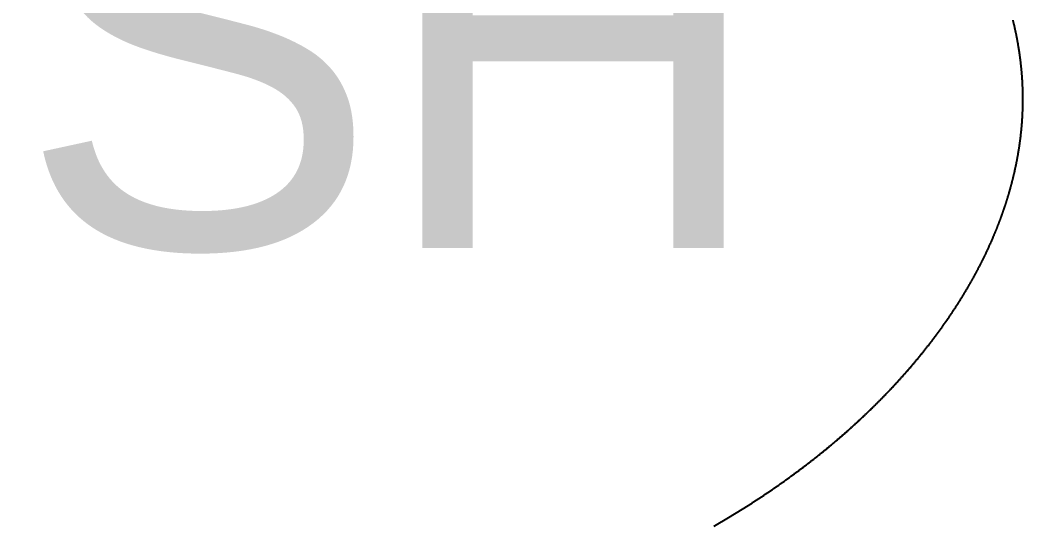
# Model space of a CAD drawing. Header units: millimetres. Extents: x 88 to 97873, y 32 to 55088.
# Drawn here: x 48487.67 to 48500.73, y 4638.84 to 4645.43 of the extents above; entities that cross this region are included whole.
import ezdxf

# ---------------------------------------------------------------- set-up
doc = ezdxf.new("R2010")
doc.units = ezdxf.units.MM
doc.header["$LTSCALE"] = 0.3
doc.layers.add('FICHAS_XLR', color=7, linetype='Continuous')
doc.styles.add('Standar', font='GOTHIC.TTF', dxfattribs={"height": 1.35})

# ---------------------------------------------------------------- blocks, each defined once
blk = doc.blocks.new('FICHA_XLR_FEMEA')
at = {"layer": 'FICHAS_XLR', "color": 0}
blk.add_lwpolyline([(332.46, 1168.52), (332.74, 1168.68), (333.02, 1168.84), (333.29, 1168.99), (333.57, 1169.15), (333.85, 1169.31), (334.12, 1169.47), (334.4, 1169.63), (334.67, 1169.79), (334.95, 1169.95), (335.22, 1170.11), (335.5, 1170.27), (335.77, 1170.43), (336.05, 1170.59), (336.32, 1170.75), (336.6, 1170.92), (336.87, 1171.08), (337.15, 1171.24), (337.42, 1171.4), (337.69, 1171.56), (337.97, 1171.72), (338.24, 1171.88), (338.51, 1172.05), (338.78, 1172.21), (339.06, 1172.37), (339.33, 1172.53), (339.6, 1172.7), (339.87, 1172.86), (340.15, 1173.02), (340.42, 1173.19), (340.69, 1173.35), (340.96, 1173.51), (341.23, 1173.68), (341.5, 1173.84), (341.77, 1174), (342.04, 1174.17), (342.31, 1174.33), (342.58, 1174.5), (342.85, 1174.66), (343.12, 1174.83), (343.39, 1174.99), (343.66, 1175.16), (343.93, 1175.32), (344.2, 1175.49), (344.47, 1175.65), (344.74, 1175.82), (345.01, 1175.99), (345.27, 1176.15), (345.54, 1176.32), (345.81, 1176.48), (346.08, 1176.65), (346.34, 1176.82), (346.61, 1176.98), (346.88, 1177.15), (347.15, 1177.32), (347.41, 1177.49), (347.68, 1177.65), (347.94, 1177.82), (348.21, 1177.99), (348.48, 1178.16), (348.74, 1178.33), (349.01, 1178.49), (349.27, 1178.66), (349.54, 1178.83), (349.8, 1179), (350.07, 1179.17), (350.33, 1179.34), (350.6, 1179.51), (350.86, 1179.68), (351.12, 1179.85), (351.39, 1180.02), (351.65, 1180.19), (351.91, 1180.36), (352.18, 1180.53), (352.44, 1180.7), (352.7, 1180.87), (352.97, 1181.04), (353.23, 1181.21), (353.49, 1181.38), (353.75, 1181.55), (354.01, 1181.72), (354.28, 1181.9), (354.54, 1182.07), (354.8, 1182.24), (355.06, 1182.41), (355.32, 1182.58), (355.58, 1182.75), (355.84, 1182.93), (356.1, 1183.1), (356.36, 1183.27), (356.62, 1183.45), (356.88, 1183.62), (357.14, 1183.79), (357.4, 1183.97), (357.66, 1184.14), (357.92, 1184.31), (358.17, 1184.49), (358.43, 1184.66), (358.69, 1184.83), (358.95, 1185.01), (359.21, 1185.18), (359.46, 1185.36), (359.72, 1185.53), (359.98, 1185.71), (360.23, 1185.88), (360.49, 1186.06), (360.75, 1186.23), (361, 1186.41), (361.26, 1186.58), (361.52, 1186.76), (361.77, 1186.94), (362.03, 1187.11), (362.28, 1187.29), (362.54, 1187.46), (362.79, 1187.64), (363.05, 1187.82), (363.3, 1187.99), (363.55, 1188.17), (363.81, 1188.35), (364.06, 1188.53), (364.32, 1188.7), (364.57, 1188.88), (364.82, 1189.06), (365.08, 1189.24), (365.33, 1189.41), (365.58, 1189.59), (365.83, 1189.77), (366.09, 1189.95), (366.34, 1190.13), (366.59, 1190.31), (366.84, 1190.48), (367.09, 1190.66), (367.34, 1190.84), (367.59, 1191.02), (367.84, 1191.2), (368.09, 1191.38), (368.34, 1191.56), (368.59, 1191.74), (368.84, 1191.92), (369.09, 1192.1), (369.34, 1192.28), (369.59, 1192.46), (369.84, 1192.64), (370.09, 1192.82), (370.34, 1193), (370.59, 1193.19), (370.84, 1193.37), (371.08, 1193.55), (371.33, 1193.73), (371.58, 1193.91), (371.83, 1194.09), (372.07, 1194.27), (372.32, 1194.46), (372.57, 1194.64), (372.81, 1194.82), (373.06, 1195), (373.3, 1195.19), (373.55, 1195.37), (373.8, 1195.55), (374.04, 1195.74), (374.29, 1195.92), (374.53, 1196.1), (374.78, 1196.28), (375.02, 1196.47), (375.26, 1196.65), (375.51, 1196.84), (375.75, 1197.02), (376, 1197.2), (376.24, 1197.39), (376.48, 1197.57), (376.73, 1197.76), (376.97, 1197.94), (377.21, 1198.13), (377.45, 1198.31), (377.7, 1198.5), (377.94, 1198.68), (378.18, 1198.87), (378.42, 1199.05), (378.66, 1199.24), (378.9, 1199.43), (379.14, 1199.61), (379.38, 1199.8), (379.62, 1199.98), (379.86, 1200.17), (380.1, 1200.36), (380.34, 1200.54), (380.58, 1200.73), (380.82, 1200.92), (381.06, 1201.1), (381.3, 1201.29), (381.54, 1201.48), (381.78, 1201.67), (382.02, 1201.85), (382.25, 1202.04), (382.49, 1202.23), (382.73, 1202.42), (382.97, 1202.61), (383.2, 1202.79), (383.44, 1202.98), (383.68, 1203.17), (383.91, 1203.36), (384.15, 1203.55), (384.38, 1203.74), (384.62, 1203.93), (384.86, 1204.12), (385.09, 1204.3), (385.33, 1204.49), (385.56, 1204.68), (385.79, 1204.87), (386.03, 1205.06), (386.26, 1205.25), (386.5, 1205.44), (386.73, 1205.63), (386.96, 1205.82), (387.2, 1206.01), (387.43, 1206.21), (387.66, 1206.4), (387.9, 1206.59), (388.13, 1206.78), (388.36, 1206.97), (388.59, 1207.16), (388.82, 1207.35), (389.05, 1207.54), (389.29, 1207.74), (389.52, 1207.93), (389.75, 1208.12), (389.98, 1208.31), (390.21, 1208.5), (390.44, 1208.7), (390.67, 1208.89), (390.9, 1209.08), (391.13, 1209.27), (391.36, 1209.47), (391.59, 1209.66), (391.81, 1209.85), (392.04, 1210.05), (392.27, 1210.24), (392.5, 1210.43), (392.73, 1210.63), (392.95, 1210.82), (393.18, 1211.01), (393.41, 1211.21), (393.63, 1211.4), (393.86, 1211.6), (394.09, 1211.79), (394.31, 1211.99), (394.54, 1212.18), (394.76, 1212.38), (394.99, 1212.57), (395.22, 1212.77), (395.44, 1212.96), (395.67, 1213.16), (395.89, 1213.35), (396.11, 1213.55), (396.34, 1213.74), (396.56, 1213.94), (396.79, 1214.13), (397.01, 1214.33), (397.23, 1214.53), (397.45, 1214.72), (397.68, 1214.92), (397.9, 1215.12), (398.12, 1215.31), (398.34, 1215.51), (398.56, 1215.71), (398.79, 1215.9), (399.01, 1216.1), (399.23, 1216.3), (399.45, 1216.5), (399.67, 1216.69), (399.89, 1216.89), (400.11, 1217.09), (400.33, 1217.29), (400.55, 1217.48), (400.77, 1217.68), (400.99, 1217.88), (401.21, 1218.08), (401.42, 1218.28), (401.64, 1218.48), (401.86, 1218.68), (402.08, 1218.87), (402.3, 1219.07), (402.51, 1219.27), (402.73, 1219.47), (402.95, 1219.67), (403.16, 1219.87), (403.38, 1220.07), (403.6, 1220.27), (403.81, 1220.47), (404.03, 1220.67), (404.24, 1220.87), (404.46, 1221.07), (404.67, 1221.27), (404.89, 1221.47), (405.1, 1221.67), (405.32, 1221.87), (405.53, 1222.07), (405.75, 1222.27), (405.96, 1222.47), (406.17, 1222.68), (406.39, 1222.88), (406.6, 1223.08), (406.81, 1223.28), (407.02, 1223.48), (407.23, 1223.68), (407.45, 1223.88), (407.66, 1224.09), (407.87, 1224.29), (408.08, 1224.49), (408.29, 1224.69), (408.5, 1224.9), (408.71, 1225.1), (408.92, 1225.3), (409.13, 1225.5), (409.34, 1225.71), (409.55, 1225.91), (409.76, 1226.11), (409.97, 1226.32), (410.18, 1226.52), (410.39, 1226.72), (410.59, 1226.93), (410.8, 1227.13), (411.01, 1227.33), (411.22, 1227.54), (411.42, 1227.74), (411.63, 1227.95), (411.84, 1228.15), (412.04, 1228.35), (412.25, 1228.56), (412.46, 1228.76), (412.66, 1228.97), (412.87, 1229.17), (413.07, 1229.38), (413.28, 1229.58), (413.48, 1229.79), (413.69, 1229.99), (413.89, 1230.2), (414.09, 1230.4), (414.3, 1230.61), (414.5, 1230.81), (414.7, 1231.02), (414.91, 1231.23), (415.11, 1231.43), (415.31, 1231.64), (415.51, 1231.84), (415.72, 1232.05), (415.92, 1232.26), (416.12, 1232.46), (416.32, 1232.67), (416.52, 1232.88), (416.72, 1233.08), (416.92, 1233.29), (417.12, 1233.5), (417.32, 1233.71), (417.52, 1233.91), (417.72, 1234.12), (417.92, 1234.33), (418.12, 1234.54), (418.32, 1234.74), (418.52, 1234.95), (418.71, 1235.16), (418.91, 1235.37), (419.11, 1235.58), (419.31, 1235.78), (419.5, 1235.99), (419.7, 1236.2), (419.9, 1236.41), (420.09, 1236.62), (420.29, 1236.83), (420.48, 1237.04), (420.68, 1237.24), (420.87, 1237.45), (421.07, 1237.66), (421.26, 1237.87), (421.46, 1238.08), (421.65, 1238.29), (421.85, 1238.5), (422.04, 1238.71), (422.23, 1238.92), (422.43, 1239.13), (422.62, 1239.34), (422.81, 1239.55), (423.01, 1239.76), (423.2, 1239.97), (423.39, 1240.18), (423.58, 1240.39), (423.77, 1240.6), (423.96, 1240.81), (424.15, 1241.03), (424.34, 1241.24), (424.54, 1241.45), (424.73, 1241.66), (424.92, 1241.87), (425.1, 1242.08), (425.29, 1242.29), (425.48, 1242.5), (425.67, 1242.72), (425.86, 1242.93), (426.05, 1243.14), (426.24, 1243.35), (426.42, 1243.56), (426.61, 1243.78), (426.8, 1243.99), (426.99, 1244.2), (427.17, 1244.41), (427.36, 1244.63), (427.54, 1244.84), (427.73, 1245.05), (427.92, 1245.26), (428.1, 1245.48), (428.29, 1245.69), (428.47, 1245.9), (428.66, 1246.12), (428.84, 1246.33), (429.02, 1246.54), (429.21, 1246.76), (429.39, 1246.97), (429.57, 1247.18), (429.76, 1247.4), (429.94, 1247.61), (430.12, 1247.83), (430.3, 1248.04), (430.49, 1248.25), (430.67, 1248.47), (430.85, 1248.68), (431.03, 1248.9), (431.21, 1249.11), (431.39, 1249.33), (431.57, 1249.54), (431.75, 1249.76), (431.93, 1249.97), (432.11, 1250.19), (432.29, 1250.4), (432.47, 1250.62), (432.65, 1250.83), (432.83, 1251.05), (433, 1251.26), (433.18, 1251.48), (433.36, 1251.7), (433.54, 1251.91), (433.71, 1252.13), (433.89, 1252.34), (434.07, 1252.56), (434.24, 1252.78), (434.42, 1252.99), (434.59, 1253.21), (434.77, 1253.43), (434.94, 1253.64), (435.12, 1253.86), (435.29, 1254.08), (435.47, 1254.29), (435.64, 1254.51), (435.82, 1254.73), (435.99, 1254.94), (436.16, 1255.16), (436.34, 1255.38), (436.51, 1255.6), (436.68, 1255.81), (436.85, 1256.03), (437.02, 1256.25), (437.2, 1256.47), (437.37, 1256.68), (437.54, 1256.9), (437.71, 1257.12), (437.88, 1257.34), (438.05, 1257.56), (438.22, 1257.77), (438.39, 1257.99), (438.56, 1258.21), (438.73, 1258.43), (438.9, 1258.65), (439.06, 1258.87), (439.23, 1259.09), (439.4, 1259.31), (439.57, 1259.52), (439.74, 1259.74), (439.9, 1259.96), (440.07, 1260.18), (440.24, 1260.4), (440.4, 1260.62), (440.57, 1260.84), (440.73, 1261.06), (440.9, 1261.28), (441.06, 1261.5), (441.23, 1261.72), (441.39, 1261.94), (441.56, 1262.16), (441.72, 1262.38), (441.89, 1262.6), (442.05, 1262.82), (442.21, 1263.04), (442.38, 1263.26), (442.54, 1263.48), (442.7, 1263.7), (442.86, 1263.92), (443.02, 1264.14), (443.19, 1264.36), (443.35, 1264.59), (443.51, 1264.81), (443.67, 1265.03), (443.83, 1265.25), (443.99, 1265.47), (444.15, 1265.69), (444.31, 1265.91), (444.47, 1266.13), (444.63, 1266.36), (444.78, 1266.58), (444.94, 1266.8), (445.1, 1267.02), (445.26, 1267.24), (445.42, 1267.47), (445.57, 1267.69), (445.73, 1267.91), (445.89, 1268.13), (446.04, 1268.35), (446.2, 1268.58), (446.36, 1268.8), (446.51, 1269.02), (446.67, 1269.25), (446.82, 1269.47), (446.98, 1269.69), (447.13, 1269.91), (447.28, 1270.14), (447.44, 1270.36), (447.59, 1270.58), (447.74, 1270.81), (447.9, 1271.03), (448.05, 1271.25), (448.2, 1271.48), (448.35, 1271.7), (448.51, 1271.92), (448.66, 1272.15), (448.81, 1272.37), (448.96, 1272.59), (449.11, 1272.82), (449.26, 1273.04), (449.41, 1273.27), (449.56, 1273.49), (449.71, 1273.72), (449.86, 1273.94), (450.01, 1274.16), (450.16, 1274.39), (450.31, 1274.61), (450.45, 1274.84), (450.6, 1275.06), (450.75, 1275.29), (450.9, 1275.51), (451.04, 1275.74), (451.19, 1275.96), (451.33, 1276.19), (451.48, 1276.41), (451.63, 1276.64), (451.77, 1276.86), (451.92, 1277.09), (452.06, 1277.31), (452.21, 1277.54), (452.35, 1277.76), (452.49, 1277.99), (452.64, 1278.22), (452.78, 1278.44), (452.92, 1278.67), (453.07, 1278.89), (453.21, 1279.12), (453.35, 1279.35), (453.49, 1279.57), (453.63, 1279.8), (453.78, 1280.02), (453.92, 1280.25), (454.06, 1280.48), (454.2, 1280.7), (454.34, 1280.93), (454.48, 1281.16), (454.62, 1281.38), (454.76, 1281.61), (454.89, 1281.84), (455.03, 1282.07), (455.17, 1282.29), (455.31, 1282.52), (455.45, 1282.75), (455.58, 1282.97), (455.72, 1283.2), (455.86, 1283.43), (455.99, 1283.66), (456.13, 1283.88), (456.27, 1284.11), (456.4, 1284.34), (456.54, 1284.57), (456.67, 1284.79), (456.81, 1285.02), (456.94, 1285.25), (457.08, 1285.48), (457.21, 1285.71), (457.34, 1285.93), (457.48, 1286.16), (457.61, 1286.39), (457.74, 1286.62), (457.87, 1286.85), (458.01, 1287.08), (458.14, 1287.3), (458.27, 1287.53), (458.4, 1287.76), (458.53, 1287.99), (458.66, 1288.22), (458.79, 1288.45), (458.92, 1288.68), (459.05, 1288.91), (459.18, 1289.13), (459.31, 1289.36), (459.44, 1289.59), (459.56, 1289.82), (459.69, 1290.05), (459.82, 1290.28), (459.95, 1290.51), (460.08, 1290.74), (460.2, 1290.97), (460.33, 1291.2), (460.45, 1291.43), (460.58, 1291.66), (460.71, 1291.89), (460.83, 1292.12), (460.96, 1292.35), (461.08, 1292.58), (461.2, 1292.81), (461.33, 1293.04), (461.45, 1293.27), (461.58, 1293.5), (461.7, 1293.73), (461.82, 1293.96), (461.94, 1294.19), (462.07, 1294.42), (462.19, 1294.65), (462.31, 1294.88), (462.43, 1295.11), (462.55, 1295.34), (462.67, 1295.57), (462.79, 1295.8), (462.91, 1296.04), (463.03, 1296.27), (463.15, 1296.5), (463.27, 1296.73), (463.39, 1296.96), (463.51, 1297.19), (463.63, 1297.42), (463.74, 1297.65), (463.86, 1297.88), (463.98, 1298.12), (464.1, 1298.35), (464.21, 1298.58), (464.33, 1298.81), (464.44, 1299.04), (464.56, 1299.27), (464.67, 1299.51), (464.79, 1299.74), (464.9, 1299.97), (465.02, 1300.2), (465.13, 1300.43), (465.25, 1300.67), (465.36, 1300.9), (465.47, 1301.13), (465.59, 1301.36), (465.7, 1301.59), (465.81, 1301.83), (465.92, 1302.06), (466.03, 1302.29), (466.15, 1302.52), (466.26, 1302.76), (466.37, 1302.99), (466.48, 1303.22), (466.59, 1303.45), (466.7, 1303.69), (466.81, 1303.92), (466.91, 1304.15), (467.02, 1304.39), (467.13, 1304.62), (467.24, 1304.85), (467.35, 1305.09), (467.45, 1305.32), (467.56, 1305.55), (467.67, 1305.79), (467.78, 1306.02), (467.88, 1306.25), (467.99, 1306.49), (468.09, 1306.72), (468.2, 1306.95), (468.3, 1307.19), (468.41, 1307.42), (468.51, 1307.65), (468.62, 1307.89), (468.72, 1308.12), (468.82, 1308.35), (468.92, 1308.59), (469.03, 1308.82), (469.13, 1309.06), (469.23, 1309.29), (469.33, 1309.52), (469.43, 1309.76), (469.54, 1309.99), (469.64, 1310.23), (469.74, 1310.46), (469.84, 1310.7), (469.94, 1310.93), (470.04, 1311.16), (470.13, 1311.4), (470.23, 1311.63), (470.33, 1311.87), (470.43, 1312.1), (470.53, 1312.34), (470.62, 1312.57), (470.72, 1312.81), (470.82, 1313.04), (470.92, 1313.28), (471.01, 1313.51), (471.11, 1313.75), (471.2, 1313.98), (471.3, 1314.22), (471.39, 1314.45), (471.49, 1314.69), (471.58, 1314.92), (471.68, 1315.16), (471.77, 1315.39), (471.86, 1315.63), (471.95, 1315.86), (472.05, 1316.1), (472.14, 1316.33), (472.23, 1316.57), (472.32, 1316.8), (472.41, 1317.04), (472.5, 1317.28), (472.6, 1317.51), (472.69, 1317.75), (472.78, 1317.98), (472.87, 1318.22), (472.95, 1318.45), (473.04, 1318.69), (473.13, 1318.93), (473.22, 1319.16), (473.31, 1319.4), (473.4, 1319.63), (473.48, 1319.87), (473.57, 1320.11), (473.66, 1320.34), (473.74, 1320.58), (473.83, 1320.81), (473.91, 1321.05), (474, 1321.29), (474.08, 1321.52), (474.17, 1321.76), (474.25, 1322), (474.34, 1322.23), (474.42, 1322.47), (474.5, 1322.71), (474.59, 1322.94), (474.67, 1323.18), (474.75, 1323.42), (474.83, 1323.65), (474.92, 1323.89), (475, 1324.13), (475.08, 1324.36), (475.16, 1324.6), (475.24, 1324.84), (475.32, 1325.07), (475.4, 1325.31), (475.48, 1325.55), (475.56, 1325.79), (475.64, 1326.02), (475.71, 1326.26), (475.79, 1326.5), (475.87, 1326.73), (475.95, 1326.97), (476.02, 1327.21), (476.1, 1327.45), (476.18, 1327.68), (476.25, 1327.92), (476.33, 1328.16), (476.4, 1328.4), (476.48, 1328.63), (476.55, 1328.87), (476.63, 1329.11), (476.7, 1329.35), (476.77, 1329.58), (476.85, 1329.82), (476.92, 1330.06), (476.99, 1330.3), (477.06, 1330.53), (477.14, 1330.77), (477.21, 1331.01), (477.28, 1331.25), (477.35, 1331.49), (477.42, 1331.72), (477.49, 1331.96), (477.56, 1332.2), (477.63, 1332.44), (477.7, 1332.68), (477.77, 1332.91), (477.84, 1333.15), (477.9, 1333.39), (477.97, 1333.63), (478.04, 1333.87), (478.11, 1334.11), (478.17, 1334.34), (478.24, 1334.58), (478.3, 1334.82), (478.37, 1335.06), (478.44, 1335.3), (478.5, 1335.54), (478.57, 1335.78), (478.63, 1336.01), (478.69, 1336.25), (478.76, 1336.49), (478.82, 1336.73), (478.88, 1336.97), (478.95, 1337.21), (479.01, 1337.45), (479.07, 1337.68), (479.13, 1337.92), (479.19, 1338.16), (479.25, 1338.4), (479.31, 1338.64), (479.37, 1338.88), (479.43, 1339.12), (479.49, 1339.36), (479.55, 1339.6), (479.61, 1339.83), (479.67, 1340.07), (479.73, 1340.31), (479.79, 1340.55), (479.84, 1340.79), (479.9, 1341.03), (479.96, 1341.27), (480.01, 1341.51), (480.07, 1341.75), (480.12, 1341.99), (480.18, 1342.23), (480.24, 1342.47), (480.29, 1342.7), (480.34, 1342.94), (480.4, 1343.18), (480.45, 1343.42), (480.5, 1343.66), (480.56, 1343.9), (480.61, 1344.14), (480.66, 1344.38), (480.71, 1344.62), (480.77, 1344.86), (480.82, 1345.1), (480.87, 1345.34), (480.92, 1345.58), (480.97, 1345.82), (481.02, 1346.06), (481.07, 1346.3), (481.12, 1346.54), (481.16, 1346.78), (481.21, 1347.02), (481.26, 1347.26), (481.31, 1347.5), (481.35, 1347.74), (481.4, 1347.98), (481.45, 1348.22), (481.49, 1348.46), (481.54, 1348.7), (481.59, 1348.94), (481.63, 1349.18), (481.67, 1349.42), (481.72, 1349.66), (481.76, 1349.9), (481.81, 1350.14), (481.85, 1350.38), (481.89, 1350.62), (481.94, 1350.86), (481.98, 1351.1), (482.02, 1351.34), (482.06, 1351.58), (482.1, 1351.82), (482.14, 1352.06), (482.18, 1352.3), (482.22, 1352.54), (482.26, 1352.78), (482.3, 1353.02), (482.34, 1353.26), (482.38, 1353.5), (482.42, 1353.74), (482.46, 1353.98), (482.49, 1354.22), (482.53, 1354.46), (482.57, 1354.7), (482.6, 1354.94), (482.64, 1355.18), (482.68, 1355.42), (482.71, 1355.66), (482.75, 1355.9), (482.78, 1356.14), (482.82, 1356.38), (482.85, 1356.62), (482.88, 1356.86), (482.92, 1357.11), (482.95, 1357.35), (482.98, 1357.59), (483.01, 1357.83), (483.05, 1358.07), (483.08, 1358.31), (483.11, 1358.55), (483.14, 1358.79), (483.17, 1359.03), (483.2, 1359.27), (483.23, 1359.51), (483.26, 1359.75), (483.29, 1359.99), (483.31, 1360.23), (483.34, 1360.47), (483.37, 1360.72), (483.4, 1360.96), (483.43, 1361.2), (483.45, 1361.44), (483.48, 1361.68), (483.5, 1361.92), (483.53, 1362.16), (483.55, 1362.4), (483.58, 1362.64), (483.6, 1362.88), (483.63, 1363.12), (483.65, 1363.37), (483.68, 1363.61), (483.7, 1363.85), (483.72, 1364.09), (483.74, 1364.33), (483.76, 1364.57), (483.79, 1364.81), (483.81, 1365.05), (483.83, 1365.29), (483.85, 1365.53), (483.87, 1365.77), (483.89, 1366.02), (483.91, 1366.26), (483.93, 1366.5), (483.95, 1366.74), (483.96, 1366.98), (483.98, 1367.22), (484, 1367.46), (484.02, 1367.7), (484.03, 1367.94), (484.05, 1368.19), (484.06, 1368.43), (484.08, 1368.67), (484.1, 1368.91), (484.11, 1369.15), (484.13, 1369.39), (484.14, 1369.63), (484.15, 1369.87), (484.17, 1370.11), (484.18, 1370.36), (484.19, 1370.6), (484.2, 1370.84), (484.22, 1371.08), (484.23, 1371.32), (484.24, 1371.56), (484.25, 1371.8), (484.26, 1372.04), (484.27, 1372.28), (484.28, 1372.53), (484.29, 1372.77), (484.3, 1373.01), (484.31, 1373.25), (484.31, 1373.49), (484.32, 1373.73), (484.33, 1373.97), (484.34, 1374.21), (484.34, 1374.46), (484.35, 1374.7), (484.35, 1374.94), (484.36, 1375.18), (484.37, 1375.42), (484.37, 1375.66), (484.37, 1375.9), (484.38, 1376.14), (484.38, 1376.39), (484.39, 1376.63), (484.39, 1376.87), (484.39, 1377.11), (484.39, 1377.35), (484.39, 1377.59), (484.4, 1377.83), (484.4, 1378.07), (484.4, 1378.32), (484.4, 1378.56), (484.4, 1378.8), (484.4, 1379.04), (484.4, 1379.28), (484.39, 1379.52), (484.39, 1379.76), (484.39, 1380), (484.39, 1380.25), (484.39, 1380.49), (484.38, 1380.73), (484.38, 1380.97), (484.37, 1381.21), (484.37, 1381.45), (484.37, 1381.69), (484.36, 1381.93), (484.35, 1382.18), (484.35, 1382.42), (484.34, 1382.66), (484.34, 1382.9), (484.33, 1383.14), (484.32, 1383.38), (484.31, 1383.62), (484.31, 1383.86), (484.3, 1384.11), (484.29, 1384.35), (484.28, 1384.59), (484.27, 1384.83), (484.26, 1385.07), (484.25, 1385.31), (484.24, 1385.55), (484.23, 1385.79), (484.22, 1386.03), (484.2, 1386.28), (484.19, 1386.52), (484.18, 1386.76), (484.17, 1387), (484.15, 1387.24), (484.14, 1387.48), (484.13, 1387.72), (484.11, 1387.96), (484.1, 1388.2), (484.08, 1388.45), (484.06, 1388.69), (484.05, 1388.93), (484.03, 1389.17), (484.02, 1389.41), (484, 1389.65), (483.98, 1389.89), (483.96, 1390.13), (483.95, 1390.37), (483.93, 1390.62), (483.91, 1390.86), (483.89, 1391.1), (483.87, 1391.34), (483.85, 1391.58), (483.83, 1391.82), (483.81, 1392.06), (483.79, 1392.3), (483.76, 1392.54), (483.74, 1392.78), (483.72, 1393.03), (483.7, 1393.27), (483.68, 1393.51), (483.65, 1393.75), (483.63, 1393.99), (483.6, 1394.23), (483.58, 1394.47), (483.55, 1394.71), (483.53, 1394.95), (483.5, 1395.19), (483.48, 1395.43), (483.45, 1395.68), (483.43, 1395.92), (483.4, 1396.16), (483.37, 1396.4), (483.34, 1396.64), (483.31, 1396.88), (483.29, 1397.12), (483.26, 1397.36), (483.23, 1397.6), (483.2, 1397.84), (483.17, 1398.08), (483.14, 1398.32), (483.11, 1398.56), (483.08, 1398.8), (483.05, 1399.05), (483.01, 1399.29), (482.98, 1399.53), (482.95, 1399.77), (482.92, 1400.01), (482.88, 1400.25), (482.85, 1400.49), (482.82, 1400.73), (482.78, 1400.97), (482.75, 1401.21), (482.71, 1401.45), (482.68, 1401.69), (482.64, 1401.93), (482.6, 1402.17), (482.57, 1402.41), (482.53, 1402.65), (482.49, 1402.89), (482.46, 1403.13), (482.42, 1403.37), (482.38, 1403.61), (482.34, 1403.85), (482.3, 1404.1), (482.26, 1404.34), (482.22, 1404.58), (482.18, 1404.82), (482.14, 1405.06), (482.1, 1405.3), (482.06, 1405.54), (482.02, 1405.78), (481.98, 1406.02), (481.94, 1406.26), (481.89, 1406.5), (481.85, 1406.74), (481.81, 1406.98), (481.76, 1407.22), (481.72, 1407.46), (481.67, 1407.7), (481.63, 1407.94), (481.59, 1408.18), (481.54, 1408.42), (481.49, 1408.66), (481.45, 1408.9), (481.4, 1409.14), (481.35, 1409.38), (481.31, 1409.62), (481.26, 1409.86), (481.21, 1410.1), (481.16, 1410.34), (481.12, 1410.58), (481.07, 1410.82), (481.02, 1411.06), (480.97, 1411.29), (480.92, 1411.53), (480.87, 1411.77), (480.82, 1412.01), (480.77, 1412.25), (480.71, 1412.49), (480.66, 1412.73), (480.61, 1412.97), (480.56, 1413.21), (480.5, 1413.45), (480.45, 1413.69), (480.4, 1413.93), (480.34, 1414.17), (480.29, 1414.41), (480.24, 1414.65), (480.18, 1414.89), (480.12, 1415.13), (480.07, 1415.37), (480.01, 1415.6), (479.96, 1415.84), (479.9, 1416.08), (479.84, 1416.32), (479.79, 1416.56), (479.73, 1416.8), (479.67, 1417.04), (479.61, 1417.28), (479.55, 1417.52)], dxfattribs=at)
at = {"layer": 'FICHAS_XLR', "color": 0, "insert": (-9.41, 1403.09), "char_height": 198.232, "attachment_point": 5, "style": 'Standar'}
blk.add_mtext_dynamic_manual_height_columns('\\pxqc;PUSH', width=920.7342, gutter_width=109.52, heights=[0], dxfattribs=at)

msp = doc.modelspace()

# ---------------------------------------------------------------- block references
at = {"xscale": 0.02646669214138868, "yscale": 0.02646669214138868, "zscale": 0.02646669214138868}
msp.add_blockref('FICHA_XLR_FEMEA', (48487.906, 4607.91), dxfattribs=at)

doc.saveas('drawing.dxf')
